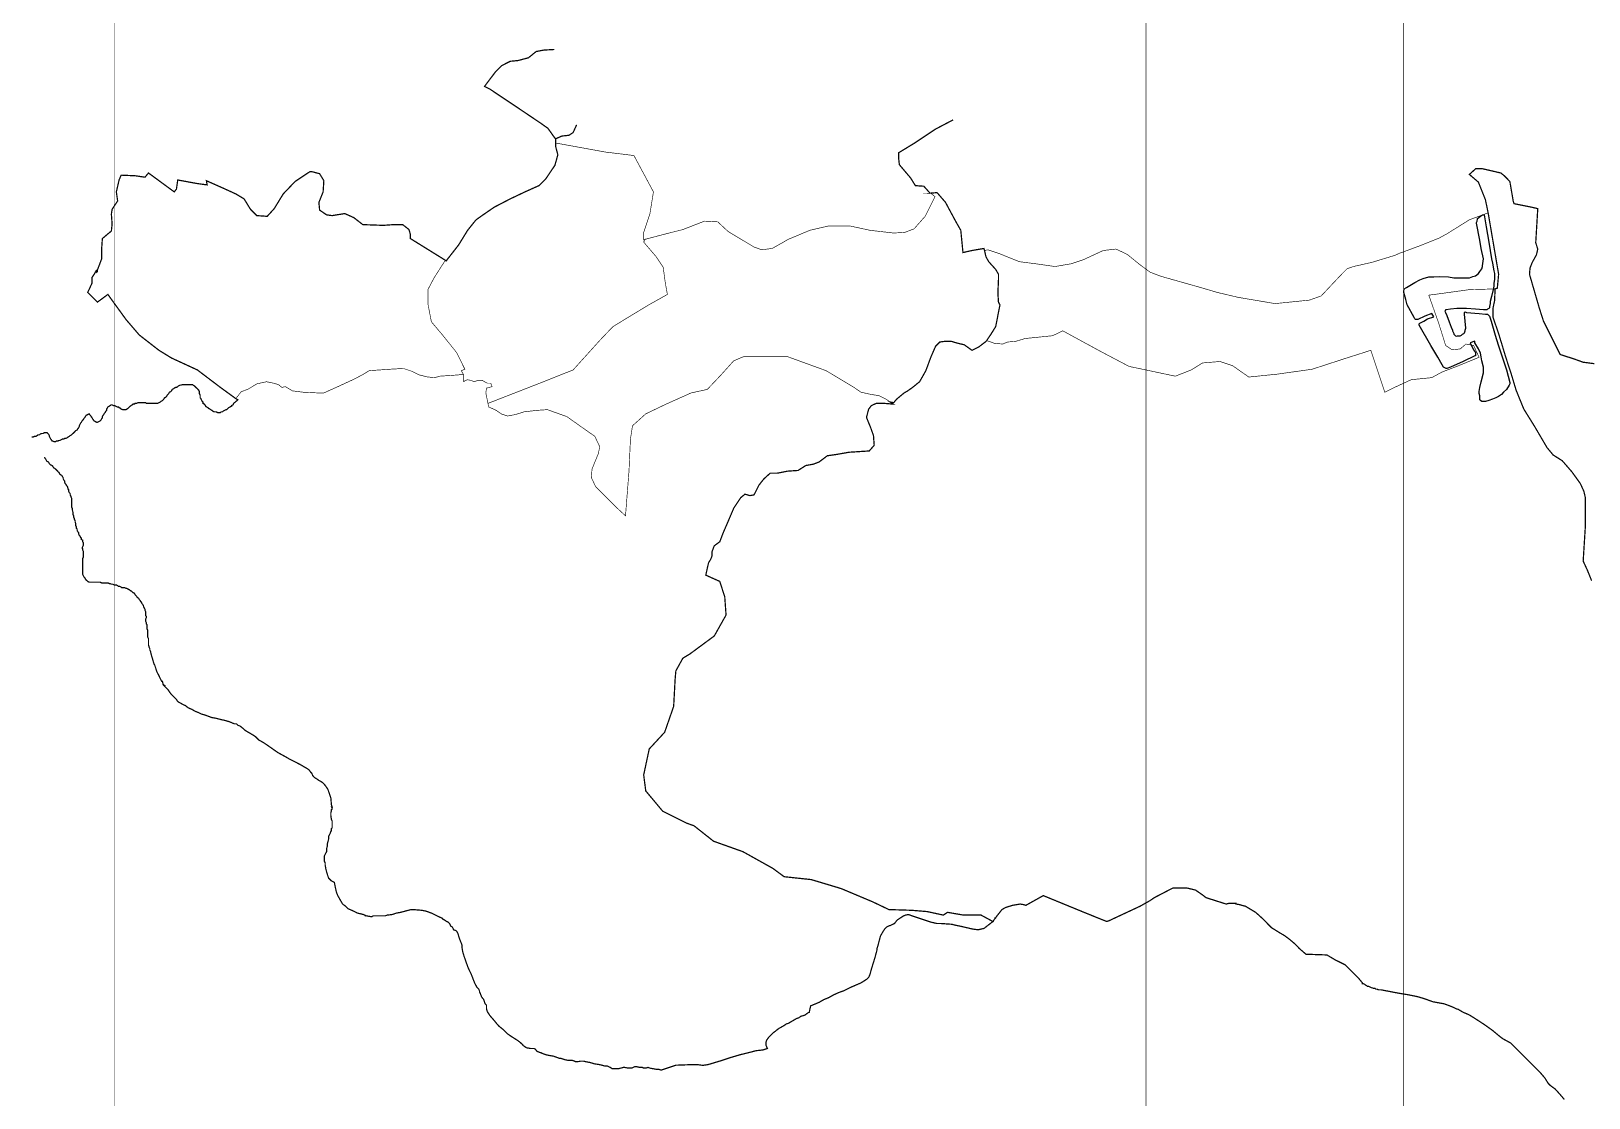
# Model space of a CAD drawing. Header units: millimetres. Extents: x -3588 to 75209, y -3737 to 38254.
# Drawn here: x 25605 to 28627, y 13828 to 15898 of the extents above; entities that cross this region are included whole.
import ezdxf

# ---------------------------------------------------------------- set-up
doc = ezdxf.new("R2010")
doc.units = ezdxf.units.MM
doc.layers.add('P', color=253, linetype='Continuous')

msp = doc.modelspace()

# ---------------------------------------------------------------- linework, layer by layer
at = {"layer": 'P'}
for points, const_width in [([(25766.183, 12020.295), (25766.183, 21346.523)], 1.2), ([(27767.607, 12020.295), (27767.607, 21346.523)], 1.2), ([(26663.287, 15716.577), (26656.517, 15701.613), (26648.323, 15696.252), (26634.784, 15694.844), (26622.637, 15689.466), (26621.229, 15690.891), (26617.276, 15696.252), (26607.674, 15709.791), (26594.135, 15719.393), (26548.124, 15750.44), (26495.328, 15785.729), (26484.605, 15791.09), (26506.05, 15819.609), (26518.485, 15831.739), (26534.569, 15839.933), (26549.532, 15841.342), (26569.857, 15846.703), (26584.82, 15858.85), (26599.784, 15861.666), (26620.109, 15862.803)], 2.417), ([(26663.287, 15716.577), (26656.517, 15701.613), (26648.323, 15696.252), (26634.784, 15694.844), (26622.637, 15689.466), (26621.229, 15690.891), (26617.276, 15696.252), (26607.674, 15709.791), (26594.135, 15719.393), (26548.124, 15750.44), (26495.328, 15785.729), (26484.605, 15791.09), (26506.05, 15819.609), (26518.485, 15831.739), (26534.569, 15839.933), (26549.532, 15841.342), (26569.857, 15846.703), (26584.82, 15858.85), (26599.784, 15861.666), (26620.109, 15862.803)], 1.2), ([(25606.401, 15110.788), (25607.826, 15110.788), (25609.234, 15110.788), (25611.763, 15112.196), (25614.595, 15112.196), (25617.14, 15113.605), (25618.548, 15115.013), (25621.365, 15115.013), (25622.773, 15116.421), (25625.318, 15117.558), (25628.15, 15117.558), (25630.679, 15118.966), (25634.92, 15118.966), (25636.328, 15118.966), (25637.465, 15117.558), (25638.873, 15116.421), (25640.281, 15113.605), (25640.281, 15112.196), (25641.69, 15109.652), (25643.098, 15106.835), (25644.234, 15105.427), (25645.643, 15102.882), (25647.051, 15102.882), (25649.884, 15101.474), (25652.412, 15101.474), (25653.836, 15102.882), (25656.653, 15102.882), (25659.198, 15104.002), (25660.606, 15104.002), (25663.423, 15105.427), (25665.967, 15106.835), (25668.8, 15106.835), (25670.208, 15108.243), (25672.737, 15108.243), (25675.569, 15109.652), (25676.978, 15110.788), (25679.522, 15112.196), (25680.931, 15113.605), (25683.747, 15115.013), (25684.884, 15116.421), (25686.292, 15117.558), (25689.125, 15120.374), (25690.533, 15121.799), (25691.653, 15123.207), (25694.486, 15124.327), (25695.894, 15127.16), (25697.303, 15128.568), (25698.439, 15131.113), (25698.439, 15132.521), (25699.847, 15135.338), (25701.255, 15137.882), (25702.664, 15139.291), (25704.072, 15142.123), (25705.208, 15143.532), (25706.617, 15144.652), (25708.025, 15147.485), (25709.449, 15148.893), (25710.858, 15151.437), (25711.978, 15152.846), (25714.811, 15154.254), (25717.627, 15155.662), (25718.764, 15154.254), (25720.172, 15152.846), (25721.58, 15150.301), (25722.988, 15148.893), (25724.397, 15146.076), (25725.533, 15144.652), (25726.941, 15142.123), (25729.774, 15140.699), (25732.303, 15139.291), (25733.711, 15139.291), (25736.544, 15140.699), (25739.088, 15142.123), (25740.497, 15143.532), (25741.905, 15146.076), (25743.313, 15147.485), (25743.313, 15150.301), (25744.722, 15152.846), (25745.858, 15154.254), (25747.266, 15157.071), (25748.674, 15158.207), (25750.099, 15161.024), (25751.507, 15162.448), (25751.507, 15164.977), (25752.627, 15166.401), (25754.036, 15169.218), (25756.868, 15170.626), (25758.277, 15171.762), (25760.821, 15173.171), (25762.23, 15173.171), (25765.046, 15171.762), (25767.591, 15171.762), (25768.999, 15170.626), (25771.832, 15169.218), (25774.36, 15169.218), (25775.785, 15167.809), (25778.601, 15166.401), (25779.738, 15164.977), (25782.554, 15163.856), (25783.963, 15163.856), (25786.507, 15163.856), (25789.324, 15163.856), (25790.748, 15164.977), (25793.277, 15166.401), (25794.685, 15167.809), (25797.518, 15170.626), (25798.926, 15171.762), (25801.471, 15173.171), (25802.879, 15174.579), (25805.696, 15174.579), (25806.832, 15175.987), (25809.649, 15175.987), (25812.481, 15177.396), (25815.01, 15177.396), (25816.434, 15177.396), (25819.251, 15177.396), (25821.795, 15177.396), (25824.612, 15177.396), (25827.157, 15177.396), (25828.565, 15175.987), (25831.398, 15175.987), (25833.926, 15175.987), (25836.759, 15175.987), (25838.167, 15175.987), (25840.712, 15175.987), (25843.528, 15175.987), (25846.345, 15175.987), (25848.89, 15175.987), (25850.298, 15175.987), (25853.131, 15177.396), (25855.659, 15178.532), (25857.084, 15179.94), (25859.9, 15181.348), (25861.037, 15182.773), (25862.445, 15184.181), (25863.853, 15186.726), (25866.67, 15188.134), (25867.806, 15189.542), (25869.214, 15192.087), (25870.623, 15193.495), (25872.047, 15194.904), (25873.455, 15197.72), (25875.984, 15198.856), (25877.408, 15200.265), (25878.817, 15203.097), (25881.361, 15204.506), (25882.77, 15205.626), (25885.586, 15207.05), (25886.995, 15207.05), (25889.539, 15208.459), (25890.947, 15209.867), (25893.78, 15211.275), (25894.9, 15211.275), (25899.141, 15212.412), (25900.55, 15212.412), (25903.094, 15212.412), (25905.911, 15212.412), (25908.456, 15212.412), (25909.864, 15212.412), (25912.697, 15212.412), (25915.225, 15212.412), (25918.058, 15212.412), (25919.466, 15211.275), (25922.011, 15209.867), (25923.419, 15208.459), (25926.236, 15205.626), (25927.644, 15204.506), (25928.78, 15203.097), (25930.189, 15201.673), (25931.597, 15198.856), (25931.597, 15196.312), (25931.597, 15194.904), (25933.021, 15192.087), (25933.021, 15189.542), (25933.021, 15186.726), (25934.43, 15185.301), (25935.55, 15182.773), (25936.958, 15179.94), (25938.382, 15178.532), (25938.382, 15175.987), (25941.199, 15174.579), (25942.335, 15173.171), (25943.744, 15170.626), (25945.152, 15169.218), (25947.969, 15167.809), (25949.105, 15166.401), (25951.922, 15164.977), (25953.346, 15163.856), (25955.875, 15162.448), (25957.283, 15161.024), (25960.116, 15159.615), (25961.524, 15159.615), (25964.068, 15159.615), (25966.885, 15158.207), (25969.718, 15158.207), (25972.246, 15158.207), (25973.671, 15159.615), (25976.487, 15159.615), (25977.608, 15161.024), (25980.44, 15162.448), (25983.257, 15163.856), (25984.393, 15163.856), (25987.21, 15166.401), (25988.618, 15167.809), (25991.163, 15169.218), (25993.995, 15170.626), (25993.995, 15171.762), (25996.812, 15173.171), (25997.932, 15175.987), (26006.126, 15182.773), (26002.173, 15185.301), (25972.246, 15207.05), (25927.644, 15240.914), (25877.408, 15264.072), (25853.131, 15279.019), (25815.01, 15308.674), (25789.324, 15338.585), (25754.036, 15387.428), (25733.711, 15372.465), (25716.219, 15389.973), (25714.811, 15391.381), (25718.764, 15399.559), (25722.988, 15408.873), (25722.988, 15419.884), (25728.35, 15428.078), (25731.182, 15433.439), (25732.303, 15430.622), (25733.711, 15432.031), (25733.711, 15434.847), (25741.905, 15456.308), (25741.905, 15475.497), (25743.313, 15495.821), (25752.627, 15503.727), (25760.821, 15510.497), (25762.23, 15524.052), (25760.821, 15543.24), (25762.23, 15552.571), (25772.952, 15568.942), (25770.423, 15586.434), (25775.785, 15609.592), (25779.738, 15618.906), (25806.832, 15617.77), (25826.02, 15614.953), (25832.806, 15623.131), (25882.77, 15586.434), (25886.995, 15591.796), (25889.539, 15609.592), (25926.236, 15602.806), (25946.56, 15599.99), (25945.152, 15608.167), (25981.849, 15591.796), (26002.173, 15582.481), (26018.257, 15572.895), (26030.692, 15552.571), (26042.823, 15540.424), (26063.147, 15539.015), (26076.703, 15553.979), (26094.195, 15582.481), (26117.352, 15606.759), (26145.855, 15625.676), (26149.808, 15625.676), (26164.771, 15621.723), (26172.965, 15608.167), (26171.541, 15586.434), (26163.363, 15566.11), (26164.771, 15551.146), (26178.326, 15541.832), (26189.049, 15540.424), (26213.614, 15544.377), (26231.106, 15536.471), (26248.614, 15522.916), (26288.128, 15521.507), (26308.452, 15522.916), (26325.96, 15522.916), (26338.091, 15513.329), (26340.924, 15503.727), (26340.924, 15495.821), (26408.668, 15453.764), (26410.076, 15452.355), (26434.354, 15483.403), (26451.862, 15511.921), (26468.233, 15532.246), (26481.789, 15541.832), (26503.522, 15556.796), (26534.569, 15572.895), (26563.087, 15586.434), (26590.182, 15598.581), (26603.737, 15612.12), (26621.229, 15638.094), (26626.878, 15658.419), (26622.637, 15674.519), (26622.637, 15681.288), (26622.637, 15689.466), (26634.784, 15694.844), (26648.323, 15696.252), (26656.517, 15701.613), (26663.287, 15716.577)], 2.417), ([(27393.568, 15726.163), (27359.688, 15708.383), (27319.039, 15681.288), (27287.992, 15662.372), (27287.992, 15651.65), (27289.4, 15639.231), (27311.149, 15613.545), (27320.463, 15598.581), (27336.835, 15597.445), (27348.966, 15583.89), (27362.521, 15585.026), (27378.893, 15566.11), (27397.809, 15530.822), (27408.532, 15511.921), (27412.773, 15468.727), (27430.265, 15472.68), (27453.422, 15476.633), (27454.542, 15472.68), (27457.375, 15460.533), (27462.736, 15450.947), (27476.275, 15435.984), (27481.636, 15426.669), (27481.636, 15415.659), (27480.516, 15389.973), (27481.636, 15372.465), (27484.469, 15367.104), (27476.275, 15325.046), (27466.961, 15310.082), (27458.783, 15297.935), (27455.951, 15295.119), (27443.82, 15285.805), (27430.265, 15279.019), (27415.301, 15289.758), (27403.17, 15292.574), (27389.615, 15296.527), (27378.893, 15296.527), (27367.882, 15295.119), (27359.688, 15286.925), (27350.374, 15265.48), (27340.788, 15239.506), (27328.641, 15218.045), (27315.102, 15207.05), (27305.5, 15200.265), (27298.714, 15196.312), (27284.039, 15184.181), (27278.389, 15177.396), (27271.62, 15178.532), (27277.269, 15174.579), (27260.897, 15175.987), (27244.525, 15175.987), (27235.211, 15171.762), (27229.85, 15164.977), (27225.609, 15148.893), (27233.803, 15128.568), (27239.164, 15113.605), (27240.573, 15094.688), (27230.97, 15083.678), (27191.729, 15081.149), (27167.452, 15076.908), (27149.671, 15074.364), (27133.588, 15062.233), (27122.577, 15057.992), (27107.902, 15055.447), (27092.938, 15045.861), (27072.614, 15044.453), (27052.289, 15040.5), (27038.734, 15040.5), (27026.603, 15029.489), (27017.001, 15017.342), (27007.398, 14998.426), (26999.493, 14997.018), (26989.906, 14999.85), (26981.713, 14993.065), (26968.157, 14972.74), (26956.027, 14944.237), (26947.833, 14925.321), (26941.063, 14907.541), (26930.341, 14899.635), (26926.1, 14888.625), (26926.1, 14880.431), (26923.555, 14873.661), (26919.33, 14866.891), (26916.785, 14856.153), (26913.969, 14842.614), (26941.063, 14830.467), (26950.665, 14800.556), (26953.194, 14765.268), (26930.341, 14724.618), (26882.906, 14689.602), (26869.366, 14681.424), (26855.811, 14656.859), (26854.403, 14640.775), (26851.57, 14587.979), (26834.078, 14537.743), (26804.151, 14505.272), (26793.429, 14455.036), (26797.382, 14423.973), (26830.125, 14384.732), (26876.136, 14361.59), (26891.099, 14356.229), (26928.932, 14326.302), (26985.953, 14305.977), (27044.095, 14273.522), (27065.828, 14257.422), (27118.624, 14251.789), (27176.766, 14234.281), (27237.74, 14208.595), (27269.075, 14193.631), (27313.678, 14192.223), (27343.604, 14189.678), (27374.652, 14182.909), (27382.846, 14188.27), (27413.893, 14182.909), (27447.773, 14182.909), (27470.914, 14170.49), (27453.422, 14156.935), (27447.773, 14155.799), (27442.411, 14154.39), (27431.673, 14155.799), (27408.532, 14161.16), (27396.401, 14163.704), (27391.023, 14165.113), (27370.699, 14166.537), (27362.521, 14166.537), (27350.374, 14169.354), (27317.919, 14180.076), (27306.908, 14184.029), (27301.547, 14182.909), (27297.594, 14181.484), (27285.175, 14173.307), (27279.814, 14166.537), (27271.62, 14162.584), (27270.5, 14162.584), (27264.85, 14159.751), (27260.897, 14155.799), (27258.065, 14151.574), (27252.703, 14142.259), (27247.342, 14121.935), (27245.934, 14117.694), (27245.934, 14115.149), (27241.981, 14100.186), (27235.211, 14078.453), (27232.379, 14067.73), (27229.85, 14062.081), (27225.609, 14058.128), (27214.887, 14051.358), (27195.97, 14043.164), (27182.415, 14036.395), (27171.405, 14032.442), (27162.09, 14028.217), (27152.504, 14022.84), (27142.902, 14018.887), (27133.588, 14013.525), (27120.033, 14007.892), (27117.216, 14006.756), (27114.671, 13994.337), (27111.855, 13993.201), (27106.477, 13988.976), (27098.3, 13986.431), (27094.347, 13983.615), (27090.106, 13982.19), (27087.577, 13980.782), (27080.792, 13976.829), (27074.022, 13972.876), (27069.781, 13971.468), (27065.828, 13968.651), (27059.058, 13964.698), (27056.242, 13963.29), (27052.289, 13960.457), (27049.456, 13957.913), (27045.503, 13955.096), (27042.687, 13952.551), (27038.734, 13948.326), (27035.917, 13945.782), (27031.964, 13940.132), (27030.556, 13936.18), (27030.556, 13933.363), (27030.556, 13932.227), (27030.556, 13930.818), (27033.373, 13924.049), (27025.179, 13921.216), (27011.639, 13919.808), (26996.676, 13915.855), (26980.304, 13911.902), (26961.388, 13906.269), (26945.304, 13900.891), (26918.194, 13892.713), (26910.016, 13891.577), (26905.775, 13891.577), (26897.869, 13892.713), (26892.22, 13892.713), (26886.859, 13892.713), (26855.811, 13891.577), (26827.309, 13881.991), (26823.356, 13883.399), (26819.115, 13883.399), (26805.56, 13885.944), (26801.607, 13887.352), (26797.382, 13885.944), (26793.429, 13885.944), (26790.596, 13887.352), (26785.235, 13887.352), (26779.874, 13888.761), (26775.921, 13888.761), (26770.271, 13885.944), (26766.335, 13885.944), (26763.502, 13885.944), (26756.732, 13887.352), (26754.188, 13887.352), (26744.586, 13884.808), (26736.408, 13884.808), (26732.455, 13884.808), (26728.502, 13887.352), (26722.852, 13890.169), (26717.491, 13890.169), (26708.177, 13892.713), (26698.575, 13894.122), (26688.973, 13896.938), (26681.083, 13898.363), (26676.842, 13899.483), (26671.481, 13899.483), (26664.711, 13898.363), (26660.758, 13898.363), (26659.334, 13899.483), (26655.109, 13900.891), (26652.564, 13900.891), (26647.203, 13900.891), (26640.433, 13902.316), (26636.192, 13903.724), (26632.239, 13905.132), (26629.423, 13905.132), (26618.684, 13909.085), (26610.506, 13910.494), (26603.737, 13911.902), (26596.951, 13914.447), (26594.135, 13915.855), (26592.998, 13915.855), (26586.229, 13918.687), (26583.412, 13922.64), (26580.579, 13924.049), (26578.035, 13924.049), (26573.81, 13924.049), (26565.904, 13925.457), (26560.255, 13929.41), (26557.71, 13932.227), (26553.485, 13936.18), (26548.124, 13940.132), (26537.385, 13946.918), (26529.208, 13952.551), (26525.255, 13956.504), (26519.605, 13961.866), (26512.836, 13967.243), (26508.883, 13971.468), (26503.522, 13978.237), (26495.328, 13987.567), (26489.966, 13995.745), (26488.558, 14001.107), (26488.558, 14005.348), (26488.558, 14006.756), (26488.558, 14007.892), (26485.725, 14010.709), (26483.197, 14018.887), (26478.956, 14024.264), (26477.836, 14027.081), (26476.411, 14031.034), (26475.003, 14033.85), (26475.003, 14034.986), (26473.595, 14039.211), (26469.642, 14043.164), (26468.233, 14045.997), (26465.401, 14051.358), (26458.631, 14068.866), (26453.27, 14079.861), (26450.725, 14086.646), (26445.076, 14102.73), (26442.547, 14110.924), (26441.139, 14119.102), (26441.139, 14124.463), (26435.762, 14138.018), (26432.945, 14147.621), (26431.537, 14150.165), (26428.992, 14152.982), (26424.751, 14154.39), (26423.631, 14156.935), (26422.223, 14159.751), (26419.39, 14161.16), (26416.861, 14166.537), (26415.437, 14167.945), (26414.029, 14169.354), (26411.212, 14170.49), (26407.259, 14173.307), (26404.427, 14174.715), (26401.898, 14177.259), (26395.112, 14180.076), (26381.573, 14186.862), (26370.563, 14190.815), (26362.657, 14192.223), (26346.285, 14193.631), (26342.332, 14193.631), (26336.683, 14192.223), (26322.007, 14188.27), (26313.814, 14186.862), (26305.636, 14184.029), (26296.033, 14182.909), (26292.081, 14181.484), (26288.128, 14181.484), (26282.478, 14181.484), (26279.95, 14181.484), (26277.117, 14181.484), (26273.164, 14181.484), (26268.939, 14181.484), (26266.395, 14180.076), (26264.986, 14180.076), (26263.578, 14180.076), (26255.384, 14181.484), (26254.264, 14181.484), (26255.384, 14182.909), (26254.264, 14181.484), (26250.023, 14184.029), (26237.892, 14186.862), (26232.515, 14189.678), (26227.153, 14192.223), (26220.384, 14195.04), (26214.735, 14200.401), (26209.373, 14204.354), (26205.42, 14211.139), (26200.059, 14220.726), (26197.243, 14227.511), (26195.818, 14234.281), (26194.41, 14241.05), (26193.29, 14246.412), (26190.457, 14247.836), (26187.64, 14249.244), (26185.096, 14251.789), (26182.279, 14254.605), (26180.855, 14258.558), (26178.326, 14266.736), (26176.918, 14272.113), (26175.493, 14280.291), (26175.493, 14284.532), (26174.085, 14287.061), (26174.085, 14289.894), (26174.085, 14295.255), (26174.085, 14298.072), (26175.493, 14300.616), (26176.918, 14303.433), (26178.326, 14305.977), (26178.326, 14310.218), (26178.326, 14311.627), (26179.734, 14316.988), (26179.734, 14320.941), (26180.855, 14325.182), (26182.279, 14330.543), (26182.279, 14335.904), (26185.096, 14341.266), (26186.504, 14345.507), (26187.64, 14346.627), (26187.64, 14349.459), (26187.64, 14350.868), (26189.049, 14352.276), (26189.049, 14354.821), (26189.049, 14360.182), (26189.049, 14365.831), (26187.64, 14368.36), (26186.504, 14376.554), (26186.504, 14381.915), (26187.64, 14384.732), (26187.64, 14387.276), (26189.049, 14388.685), (26189.049, 14390.109), (26187.64, 14392.926), (26189.049, 14392.926), (26187.64, 14396.878), (26186.504, 14410.434), (26185.096, 14414.386), (26183.687, 14418.611), (26182.279, 14422.564), (26180.855, 14426.805), (26178.326, 14430.758), (26175.493, 14434.711), (26172.965, 14437.528), (26170.132, 14440.345), (26166.179, 14442.889), (26163.363, 14444.297), (26159.41, 14447.13), (26155.169, 14449.659), (26153.76, 14451.083), (26151.216, 14453.9), (26149.808, 14457.853), (26146.991, 14460.669), (26144.446, 14464.622), (26140.205, 14467.455), (26126.666, 14475.361), (26105.205, 14486.355), (26098.436, 14490.308), (26083.472, 14498.502), (26069.917, 14508.104), (26056.378, 14517.418), (26046.776, 14522.78), (26040.006, 14529.549), (26033.22, 14533.79), (26023.906, 14539.151), (26019.681, 14541.968), (26017.137, 14544.513), (26010.367, 14549.874), (26006.126, 14551.282), (26003.582, 14554.115), (25999.357, 14554.115), (25990.042, 14558.068), (25980.44, 14560.884), (25973.671, 14562.293), (25964.068, 14564.837), (25955.875, 14566.246), (25941.199, 14571.607), (25935.55, 14573.031), (25930.189, 14575.848), (25923.419, 14578.393), (25916.633, 14582.345), (25909.864, 14585.162), (25904.503, 14589.403), (25899.141, 14591.932), (25889.539, 14597.309), (25886.995, 14601.534), (25877.408, 14610.848), (25873.455, 14616.209), (25870.623, 14620.45), (25865.261, 14625.812), (25862.445, 14628.628), (25863.853, 14628.628), (25861.037, 14631.173), (25859.9, 14636.534), (25858.492, 14636.534), (25851.722, 14650.089), (25848.89, 14655.738), (25846.345, 14663.644), (25844.937, 14667.869), (25843.528, 14670.414), (25842.12, 14674.655), (25840.712, 14680.016), (25838.167, 14688.194), (25836.759, 14694.98), (25835.335, 14697.508), (25835.335, 14700.341), (25833.926, 14703.157), (25833.926, 14704.294), (25832.806, 14707.11), (25832.806, 14709.927), (25832.806, 14712.472), (25832.806, 14713.88), (25832.806, 14719.257), (25831.398, 14722.074), (25831.398, 14724.618), (25831.398, 14726.027), (25831.398, 14728.843), (25831.398, 14731.388), (25831.398, 14734.205), (25831.398, 14735.629), (25829.973, 14738.158), (25829.973, 14740.99), (25829.973, 14743.807), (25829.973, 14746.352), (25828.565, 14747.76), (25828.565, 14750.576), (25827.157, 14753.121), (25827.157, 14754.529), (25827.157, 14757.362), (25828.565, 14759.907), (25828.565, 14762.723), (25827.157, 14764.132), (25827.157, 14765.268), (25827.157, 14766.676), (25827.157, 14769.493), (25827.157, 14772.037), (25826.02, 14774.854), (25826.02, 14776.278), (25824.612, 14778.807), (25823.204, 14781.64), (25823.204, 14783.048), (25821.795, 14785.593), (25820.387, 14787.001), (25819.251, 14789.818), (25817.842, 14791.226), (25816.434, 14793.771), (25815.01, 14795.179), (25813.602, 14798.011), (25811.073, 14799.132), (25809.649, 14801.964), (25808.24, 14803.373), (25806.832, 14804.781), (25805.696, 14807.326), (25802.879, 14808.734), (25801.471, 14810.142), (25800.062, 14811.551), (25797.518, 14812.687), (25796.109, 14814.095), (25793.277, 14815.504), (25790.748, 14816.928), (25789.324, 14816.928), (25786.507, 14818.336), (25783.963, 14818.336), (25781.146, 14818.336), (25779.738, 14819.456), (25777.193, 14820.881), (25774.36, 14820.881), (25772.952, 14822.289), (25770.423, 14823.697), (25767.591, 14823.697), (25766.183, 14823.697), (25763.638, 14825.106), (25760.821, 14825.106), (25758.277, 14826.242), (25756.868, 14826.242), (25754.036, 14827.65), (25751.507, 14827.65), (25748.674, 14827.65), (25745.858, 14827.65), (25744.722, 14827.65), (25741.905, 14827.65), (25739.088, 14829.059), (25736.544, 14829.059), (25735.135, 14829.059), (25726.941, 14829.059), (25724.397, 14829.059), (25722.988, 14829.059), (25720.172, 14829.059), (25717.627, 14829.059), (25714.811, 14830.467), (25713.386, 14831.875), (25711.978, 14833.012), (25710.858, 14834.42), (25709.449, 14837.253), (25708.025, 14838.661), (25706.617, 14841.206), (25705.208, 14844.022), (25705.208, 14845.43), (25705.208, 14847.975), (25705.208, 14850.792), (25705.208, 14853.336), (25705.208, 14854.745), (25705.208, 14857.577), (25705.208, 14860.106), (25705.208, 14862.939), (25705.208, 14865.755), (25705.208, 14866.891), (25705.208, 14869.708), (25705.208, 14872.525), (25705.208, 14875.069), (25706.617, 14877.902), (25706.617, 14879.31), (25706.617, 14881.855), (25706.617, 14884.672), (25706.617, 14887.216), (25706.617, 14888.625), (25705.208, 14891.441), (25705.208, 14893.986), (25704.072, 14895.394), (25705.208, 14898.227), (25706.617, 14900.755), (25706.617, 14903.588), (25706.617, 14904.996), (25705.208, 14907.541), (25705.208, 14910.358), (25702.664, 14911.766), (25702.664, 14914.31), (25701.255, 14915.719), (25699.847, 14918.551), (25698.439, 14919.96), (25697.303, 14922.504), (25697.303, 14925.321), (25695.894, 14926.729), (25694.486, 14929.274), (25694.486, 14932.091), (25693.062, 14933.499), (25693.062, 14936.044), (25691.653, 14938.876), (25691.653, 14941.405), (25691.653, 14942.829), (25690.533, 14945.646), (25690.533, 14948.19), (25689.125, 14951.007), (25689.125, 14952.415), (25687.7, 14954.96), (25687.7, 14957.777), (25686.292, 14960.609), (25686.292, 14961.729), (25686.292, 14964.562), (25684.884, 14969.923), (25684.884, 14972.74), (25683.747, 14974.148), (25683.747, 14976.693), (25683.747, 14979.526), (25683.747, 14982.054), (25683.747, 14983.479), (25683.747, 14986.295), (25683.747, 14988.84), (25683.747, 14991.656), (25682.339, 14994.473), (25682.339, 14995.609), (25680.931, 14998.426), (25680.931, 15001.259), (25679.522, 15002.379), (25678.114, 15005.212), (25678.114, 15008.028), (25676.978, 15009.164), (25675.569, 15014.798), (25674.161, 15015.934), (25672.737, 15018.751), (25671.329, 15020.175), (25670.208, 15022.704), (25670.208, 15025.536), (25668.8, 15026.945), (25667.376, 15029.489), (25667.376, 15032.306), (25665.967, 15033.714), (25664.559, 15036.259), (25662.014, 15037.667), (25660.606, 15039.075), (25659.198, 15041.908), (25657.789, 15043.028), (25656.653, 15044.453), (25653.836, 15047.269), (25652.412, 15048.678), (25651.004, 15049.814), (25648.475, 15051.222), (25647.051, 15054.039), (25645.643, 15055.447), (25643.098, 15056.583), (25641.69, 15057.992), (25640.281, 15059.4), (25638.873, 15062.233), (25636.328, 15063.353), (25634.92, 15064.777), (25633.512, 15067.594), (25630.679, 15071.547)], 2.417), ([(28579.459, 13824.97), (28571.281, 13834.556), (28561.679, 13845.294), (28552.365, 13852.064), (28548.124, 13856.289), (28541.354, 13867.028), (28533.16, 13876.614), (28527.799, 13881.991), (28526.391, 13883.399), (28523.846, 13885.944), (28519.621, 13890.169), (28507.474, 13902.316), (28498.16, 13911.902), (28489.982, 13919.808), (28475.019, 13934.771), (28460.055, 13942.965), (28456.103, 13945.782), (28439.731, 13959.337), (28424.767, 13970.059), (28410.092, 13979.662), (28397.673, 13987.567), (28395.128, 13988.976), (28392.312, 13990.384), (28382.982, 13994.337), (28373.395, 13999.986), (28369.442, 14001.107), (28363.793, 14003.939), (28357.024, 14006.756), (28346.285, 14010.709), (28324.552, 14014.662), (28305.636, 14021.431), (28300.274, 14022.84), (28296.049, 14024.264), (28277.133, 14028.217), (28259.625, 14031.034), (28244.662, 14033.85), (28224.337, 14037.803), (28222.928, 14037.803), (28221.52, 14037.803), (28218.976, 14037.803), (28216.159, 14039.211), (28213.614, 14039.211), (28212.206, 14040.636), (28209.389, 14040.636), (28206.845, 14041.756), (28205.436, 14041.756), (28202.604, 14043.164), (28200.059, 14044.589), (28197.243, 14044.589), (28195.834, 14045.997), (28193.29, 14047.405), (28191.881, 14048.542), (28189.065, 14049.95), (28187.64, 14049.95), (28187.64, 14051.358), (28180.871, 14059.536), (28170.148, 14070.275), (28153.776, 14086.646), (28134.86, 14095.961), (28118.76, 14105.563), (28078.111, 14106.971), (28065.692, 14117.694), (28056.378, 14127.296), (28045.367, 14136.61), (28036.053, 14143.38), (28026.467, 14149.029), (28011.503, 14158.343), (28004.718, 14165.113), (27996.812, 14173.307), (27991.179, 14178.668), (27980.44, 14188.27), (27966.901, 14196.448), (27960.116, 14200.401), (27958.707, 14200.401), (27949.393, 14203.234), (27942.623, 14204.354), (27942.623, 14205.762), (27935.838, 14205.762), (27928.78, 14205.762), (27923.419, 14204.354), (27884.194, 14216.773), (27877.408, 14222.134), (27863.869, 14231.464), (27846.361, 14235.689), (27829.989, 14235.689), (27820.387, 14235.689), (27783.979, 14216.773), (27775.785, 14211.139), (27756.868, 14200.401), (27695.894, 14171.898), (27691.669, 14170.49), (27651.02, 14186.862), (27568.585, 14220.726), (27534.721, 14201.809), (27530.48, 14203.234), (27523.71, 14204.354), (27508.747, 14201.809), (27495.192, 14197.584), (27488.422, 14193.631), (27477.7, 14180.076), (27476.275, 14177.259), (27474.867, 14177.259), (27474.867, 14176.123), (27473.747, 14174.715), (27470.914, 14170.49), (27447.773, 14182.909), (27413.893, 14182.909), (27382.846, 14188.27), (27374.652, 14182.909), (27343.604, 14189.678), (27313.678, 14192.223), (27269.075, 14193.631), (27237.74, 14208.595), (27176.766, 14234.281), (27118.624, 14251.789), (27065.828, 14257.422), (27044.095, 14273.522), (26985.953, 14305.977), (26928.932, 14326.302), (26891.099, 14356.229), (26876.136, 14361.59), (26830.125, 14384.732), (26797.382, 14423.973), (26793.429, 14455.036), (26804.151, 14505.272), (26834.078, 14537.743), (26851.57, 14587.979), (26854.403, 14640.775), (26855.811, 14656.859), (26869.366, 14681.424), (26882.906, 14689.602), (26930.341, 14724.618), (26953.194, 14765.268), (26950.665, 14800.556), (26941.063, 14830.467), (26913.969, 14842.614), (26916.785, 14856.153), (26919.33, 14866.891), (26923.555, 14873.661), (26926.1, 14880.431), (26926.1, 14888.625), (26930.341, 14899.635), (26941.063, 14907.541), (26947.833, 14925.321), (26956.027, 14944.237), (26968.157, 14972.74), (26981.713, 14993.065), (26989.906, 14999.85), (26999.493, 14997.018), (27007.398, 14998.426), (27017.001, 15017.342), (27026.603, 15029.489), (27038.734, 15040.5), (27052.289, 15040.5), (27072.614, 15044.453), (27092.938, 15045.861), (27107.902, 15055.447), (27122.577, 15057.992), (27133.588, 15062.233), (27149.671, 15074.364), (27167.452, 15076.908), (27191.729, 15081.149), (27230.97, 15083.678), (27240.573, 15094.688), (27239.164, 15113.605), (27233.803, 15128.568), (27225.609, 15148.893), (27229.85, 15164.977), (27235.211, 15171.762), (27244.525, 15175.987), (27260.897, 15175.987), (27277.269, 15174.579), (27271.62, 15178.532), (27278.389, 15177.396), (27284.039, 15184.181), (27298.714, 15196.312), (27305.5, 15200.265), (27315.102, 15207.05), (27328.641, 15218.045), (27340.788, 15239.506), (27350.374, 15265.48), (27359.688, 15286.925), (27367.882, 15295.119), (27378.893, 15296.527), (27389.615, 15296.527), (27403.17, 15292.574), (27415.301, 15289.758), (27430.265, 15279.019), (27443.82, 15285.805), (27455.951, 15295.119), (27458.783, 15297.935), (27466.961, 15310.082), (27476.275, 15325.046), (27484.469, 15367.104), (27481.636, 15372.465), (27480.516, 15389.973), (27481.636, 15415.659), (27481.636, 15426.669), (27476.275, 15435.984), (27462.736, 15450.947), (27457.375, 15460.533), (27454.542, 15472.68), (27453.422, 15476.633), (27430.265, 15472.68), (27412.773, 15468.727), (27408.532, 15511.921), (27397.809, 15530.822), (27378.893, 15566.11), (27362.521, 15585.026), (27348.966, 15583.89), (27336.835, 15597.445), (27320.463, 15598.581), (27311.149, 15613.545), (27289.4, 15639.231), (27287.992, 15651.65), (27287.992, 15662.372), (27319.039, 15681.288), (27359.688, 15708.383), (27393.568, 15726.163)], 2.417), ([(26439.715, 15239.506), (26446.5, 15242.323), (26430.401, 15274.794), (26404.427, 15307.25), (26381.573, 15334.36), (26374.788, 15369.648), (26374.788, 15396.742), (26386.935, 15419.884), (26408.668, 15453.764), (26410.076, 15452.355), (26434.354, 15483.403), (26451.862, 15511.921), (26468.233, 15532.246), (26481.789, 15541.832), (26503.522, 15556.796), (26534.569, 15572.895), (26563.087, 15586.434), (26590.182, 15598.581), (26603.737, 15612.12), (26621.229, 15638.094), (26626.878, 15658.419), (26622.637, 15674.519), (26622.637, 15681.288), (26718.9, 15663.78), (26774.512, 15657.011), (26812.345, 15586.434), (26805.56, 15544.377), (26793.429, 15507.968), (26793.429, 15493.005), (26796.245, 15494.413), (26793.429, 15489.052), (26817.706, 15460.533), (26831.246, 15440.208), (26835.487, 15408.873), (26839.44, 15387.428), (26803.031, 15367.104), (26733.863, 15325.046), (26709.297, 15299.344), (26656.517, 15240.914), (26595.543, 15216.637), (26491.375, 15175.987), (26487.15, 15196.312), (26488.558, 15205.626), (26499.281, 15208.459), (26496.736, 15215.228), (26489.966, 15215.228), (26480.364, 15220.59), (26471.05, 15220.59), (26465.401, 15218.045), (26457.511, 15220.59), (26451.862, 15221.998), (26445.076, 15219.181), (26445.076, 15218.045), (26443.956, 15218.045), (26443.956, 15231.6), (26439.715, 15239.506)], 1.2), ([(25731.182, 15433.439), (25732.303, 15430.622), (25733.711, 15432.031), (25733.711, 15434.847), (25741.905, 15456.308), (25741.905, 15475.497), (25743.313, 15495.821), (25752.627, 15503.727), (25760.821, 15510.497), (25762.23, 15524.052), (25760.821, 15543.24), (25762.23, 15552.571), (25772.952, 15568.942), (25770.423, 15586.434), (25775.785, 15609.592), (25779.738, 15618.906), (25806.832, 15617.77), (25826.02, 15614.953), (25832.806, 15623.131), (25882.77, 15586.434), (25886.995, 15591.796), (25889.539, 15609.592), (25926.236, 15602.806), (25946.56, 15599.99), (25945.152, 15608.167), (25981.849, 15591.796), (26002.173, 15582.481), (26018.257, 15572.895), (26030.692, 15552.571), (26042.823, 15540.424), (26063.147, 15539.015), (26076.703, 15553.979), (26094.195, 15582.481), (26117.352, 15606.759), (26145.855, 15625.676), (26149.808, 15625.676), (26164.771, 15621.723), (26172.965, 15608.167), (26171.541, 15586.434), (26163.363, 15566.11), (26164.771, 15551.146), (26178.326, 15541.832), (26189.049, 15540.424), (26213.614, 15544.377), (26231.106, 15536.471), (26248.614, 15522.916), (26288.128, 15521.507), (26308.452, 15522.916), (26325.96, 15522.916), (26338.091, 15513.329), (26340.924, 15503.727), (26340.924, 15495.821), (26408.668, 15453.764), (26386.935, 15419.884), (26374.788, 15396.742), (26374.788, 15369.648), (26381.573, 15334.36), (26404.427, 15307.25), (26430.401, 15274.794), (26446.5, 15242.323), (26439.715, 15239.506), (26443.956, 15231.6), (26437.186, 15231.6), (26419.39, 15230.192), (26397.657, 15228.783), (26388.343, 15225.951), (26373.379, 15227.375), (26357.008, 15231.6), (26343.452, 15238.37), (26327.369, 15243.747), (26301.683, 15242.323), (26261.033, 15239.506), (26250.023, 15232.736), (26232.515, 15223.422), (26200.059, 15208.459), (26172.965, 15196.312), (26160.53, 15196.312), (26132.315, 15197.72), (26111.991, 15200.265), (26098.436, 15208.459), (26091.666, 15207.05), (26084.88, 15212.412), (26075.294, 15215.228), (26061.739, 15218.045), (26042.823, 15213.82), (26025.043, 15203.097), (26012.896, 15198.856), (26002.173, 15185.301), (25972.246, 15207.05), (25927.644, 15240.914), (25877.408, 15264.072), (25853.131, 15279.019), (25815.01, 15308.674), (25789.324, 15338.585), (25754.036, 15387.428), (25733.711, 15372.465), (25716.219, 15389.973), (25714.811, 15391.381), (25718.764, 15399.559), (25722.988, 15408.873), (25722.988, 15419.884), (25728.35, 15428.078), (25731.182, 15433.439)], 1.2), ([(28632.255, 14831.875), (28624.062, 14852.2), (28617.292, 14866.891), (28615.884, 14869.708), (28620.109, 14937.452), (28620.109, 14993.065), (28617.292, 15005.212), (28610.506, 15020.175), (28594.135, 15043.028), (28575.234, 15064.777), (28557.726, 15075.772), (28545.579, 15090.463), (28522.438, 15129.977), (28500.705, 15164.977), (28485.741, 15201.673), (28476.427, 15232.736), (28465.417, 15266.6), (28451.862, 15311.491), (28441.139, 15342.538), (28441.139, 15361.454), (28443.956, 15375.009), (28445.092, 15398.151), (28449.333, 15399.559), (28451.862, 15426.669), (28431.537, 15545.785), (28426.176, 15571.471), (28412.636, 15605.351), (28395.128, 15620.314), (28407.259, 15631.325), (28420.814, 15631.325), (28456.103, 15623.131), (28462.872, 15617.77), (28473.611, 15606.759), (28480.38, 15567.518), (28481.789, 15563.565), (28515.668, 15556.796), (28527.799, 15553.979), (28523.846, 15487.643), (28527.799, 15475.497), (28525.255, 15464.486), (28517.077, 15449.523), (28512.836, 15438.8), (28511.715, 15426.669), (28530.632, 15361.454), (28538.81, 15335.768), (28571.281, 15270.841), (28596.967, 15262.647), (28615.884, 15255.878), (28637.617, 15253.061)], 2.417), ([(28637.617, 15253.061), (28615.884, 15255.878), (28596.967, 15262.647), (28571.281, 15270.841), (28538.81, 15335.768), (28530.632, 15361.454), (28511.715, 15426.669), (28512.836, 15438.8), (28517.077, 15449.523), (28525.255, 15464.486), (28527.799, 15475.497), (28523.846, 15487.643), (28527.799, 15553.979), (28515.668, 15556.796), (28481.789, 15563.565), (28480.38, 15567.518), (28473.611, 15606.759), (28462.872, 15617.77), (28456.103, 15623.131), (28420.814, 15631.325), (28407.259, 15631.325), (28395.128, 15620.314), (28412.636, 15605.351), (28426.176, 15571.471), (28431.537, 15545.785), (28451.862, 15426.669), (28449.333, 15399.559), (28445.092, 15398.151), (28443.956, 15375.009), (28441.139, 15361.454), (28441.139, 15342.538), (28451.862, 15311.491), (28465.417, 15266.6), (28476.427, 15232.736), (28485.741, 15201.673), (28500.705, 15164.977), (28522.438, 15129.977), (28545.579, 15090.463), (28557.726, 15075.772), (28575.234, 15064.777), (28594.135, 15043.028), (28610.506, 15020.175), (28617.292, 15005.212), (28620.109, 14993.065), (28620.109, 14937.452), (28615.884, 14869.708), (28617.292, 14866.891), (28624.062, 14852.2), (28632.255, 14831.875)], 2.417), ([(28557.726, 15075.772), (28545.579, 15090.463), (28522.438, 15129.977), (28500.705, 15164.977), (28485.741, 15201.673), (28476.427, 15232.736), (28465.417, 15266.6), (28451.862, 15311.491), (28441.139, 15342.538), (28441.139, 15361.454), (28443.956, 15375.009), (28445.092, 15398.151), (28449.333, 15399.559), (28451.862, 15426.669), (28431.537, 15545.785), (28426.176, 15571.471), (28412.636, 15605.351), (28395.128, 15620.314), (28407.259, 15631.325), (28420.814, 15631.325), (28456.103, 15623.131), (28462.872, 15617.77), (28473.611, 15606.759), (28480.38, 15567.518), (28481.789, 15563.565), (28515.668, 15556.796), (28527.799, 15553.979), (28523.846, 15487.643), (28527.799, 15475.497), (28525.255, 15464.486), (28517.077, 15449.523), (28512.836, 15438.8), (28511.715, 15426.669), (28530.632, 15361.454), (28538.81, 15335.768), (28571.281, 15270.841), (28596.967, 15262.647), (28615.884, 15255.878), (28637.617, 15253.061)], 1.2), ([(27271.62, 15178.532), (27263.714, 15184.181), (27250.175, 15190.951), (27233.803, 15193.495), (27214.887, 15197.72), (27201.331, 15207.05), (27187.776, 15215.228), (27147.127, 15239.506), (27102.252, 15255.878), (27072.614, 15266.6), (27033.373, 15266.6), (26987.074, 15266.6), (26968.157, 15258.694), (26942.471, 15230.192), (26916.785, 15203.097), (26885.45, 15196.312), (26836.895, 15174.579), (26797.382, 15155.662), (26771.696, 15132.521), (26767.743, 15106.835), (26764.91, 15044.453), (26758.141, 14957.777), (26739.224, 14975.285), (26699.983, 15014.798), (26691.805, 15032.306), (26693.214, 15048.678), (26705.36, 15078.317), (26708.177, 15091.872), (26698.575, 15112.196), (26681.083, 15124.327), (26644.386, 15150.301), (26606.553, 15163.856), (26586.229, 15162.448), (26561.663, 15159.615), (26544.171, 15154.254), (26529.208, 15151.437), (26517.061, 15155.662), (26507.474, 15162.448), (26492.511, 15169.218), (26491.375, 15175.987), (26595.543, 15216.637), (26656.517, 15240.914), (26709.297, 15299.344), (26733.863, 15325.046), (26803.031, 15367.104), (26839.44, 15387.428), (26835.487, 15408.873), (26831.246, 15440.208), (26817.706, 15460.533), (26793.429, 15489.052), (26796.245, 15494.413), (26836.895, 15505.136), (26869.366, 15513.329), (26911.424, 15529.701), (26937.11, 15528.293), (26957.435, 15509.377), (27007.398, 15479.45), (27022.362, 15474.088), (27042.687, 15476.633), (27074.022, 15494.413), (27115.792, 15511.921), (27151.08, 15520.099), (27194.562, 15520.099), (27232.379, 15511.921), (27278.389, 15506.544), (27300.138, 15507.968), (27317.919, 15514.738), (27339.363, 15539.015), (27358.568, 15577.12), (27350.374, 15583.89), (27348.966, 15583.89), (27362.521, 15585.026), (27378.893, 15566.11), (27397.809, 15530.822), (27408.532, 15511.921), (27412.773, 15468.727), (27430.265, 15472.68), (27453.422, 15476.633), (27454.542, 15472.68), (27457.375, 15460.533), (27462.736, 15450.947), (27476.275, 15435.984), (27481.636, 15426.669), (27481.636, 15415.659), (27480.516, 15389.973), (27481.636, 15372.465), (27484.469, 15367.104), (27476.275, 15325.046), (27466.961, 15310.082), (27458.783, 15297.935), (27455.951, 15295.119), (27443.82, 15285.805), (27430.265, 15279.019), (27415.301, 15289.758), (27403.17, 15292.574), (27389.615, 15296.527), (27378.893, 15296.527), (27367.882, 15295.119), (27359.688, 15286.925), (27350.374, 15265.48), (27340.788, 15239.506), (27328.641, 15218.045), (27315.102, 15207.05), (27305.5, 15200.265), (27298.714, 15196.312), (27284.039, 15184.181), (27278.389, 15177.396), (27271.62, 15178.532)], 1.2), ([(27458.783, 15297.935), (27466.961, 15310.082), (27476.275, 15325.046), (27484.469, 15367.104), (27481.636, 15372.465), (27480.516, 15389.973), (27481.636, 15415.659), (27481.636, 15426.669), (27476.275, 15435.984), (27462.736, 15450.947), (27457.375, 15460.533), (27454.542, 15472.68), (27461.312, 15474.088), (27481.636, 15467.319), (27522.286, 15450.947), (27553.621, 15446.994), (27591.454, 15441.617), (27622.789, 15446.994), (27647.067, 15455.172), (27684.884, 15472.68), (27709.449, 15475.497), (27721.596, 15469.847), (27732.319, 15464.486), (27755.46, 15445.57), (27775.785, 15430.622), (27797.518, 15422.428), (27873.455, 15400.967), (27905.927, 15391.381), (27946.576, 15381.779), (28018.273, 15369.648), (28084.896, 15376.418), (28107.766, 15384.596), (28129.499, 15407.753), (28149.824, 15429.198), (28158.001, 15437.392), (28170.148, 15441.617), (28205.436, 15449.523), (28250.039, 15463.078), (28259.625, 15467.319), (28300.274, 15482.266), (28336.699, 15496.958), (28351.662, 15505.136), (28395.128, 15532.246), (28431.537, 15545.785), (28451.862, 15426.669), (28449.333, 15399.559), (28445.092, 15398.151), (28395.128, 15396.742), (28335.563, 15388.549), (28316.374, 15386.02), (28335.563, 15331.815), (28349.118, 15288.349), (28361.249, 15280.155), (28377.348, 15281.564), (28388.359, 15291.166), (28403.306, 15288.349), (28414.045, 15265.48), (28370.563, 15247.7), (28342.332, 15236.961), (28322.007, 15225.951), (28282.494, 15221.998), (28250.039, 15207.05), (28231.122, 15197.72), (28204.012, 15279.019), (28152.64, 15262.647), (28090.258, 15242.323), (28022.514, 15232.736), (27969.718, 15227.375), (27966.901, 15227.375), (27935.838, 15249.108), (27911.288, 15257.286), (27877.408, 15254.469), (27855.675, 15240.914), (27824.628, 15228.783), (27767.607, 15240.914), (27735.135, 15247.7), (27680.947, 15276.202), (27606.417, 15316.852), (27595.695, 15311.491), (27586.093, 15307.25), (27533.296, 15301.888), (27515.516, 15296.527), (27499.433, 15295.119), (27489.83, 15291.166), (27473.747, 15292.574), (27458.783, 15297.935)], 1.2), ([(28632.255, 14831.875), (28624.062, 14852.2), (28617.292, 14866.891), (28615.884, 14869.708), (28620.109, 14937.452), (28620.109, 14993.065), (28617.292, 15005.212), (28610.506, 15020.175), (28594.135, 15043.028), (28575.234, 15064.777), (28557.726, 15075.772)], 1.2)]:
    msp.add_lwpolyline(points, dxfattribs=dict(at, const_width=const_width))
at = {"layer": 'P', "color": 9, "const_width": 1.2}
msp.add_lwpolyline([(28268.186, 12346.771), (28266.285, 21345.396)], dxfattribs=at)
at = {"layer": 'P'}
msp.add_lwpolyline([(28420.814, 15541.832), (28423.631, 15541.832), (28427.584, 15518.691), (28432.961, 15489.052), (28438.322, 15456.308), (28439.731, 15448.402), (28442.547, 15433.439), (28443.956, 15428.078), (28443.956, 15421.292), (28443.956, 15417.067), (28442.547, 15408.873), (28442.547, 15403.512), (28441.139, 15396.742), (28438.322, 15383.187), (28435.778, 15373.873), (28435.778, 15369.648), (28434.37, 15364.271), (28434.37, 15361.454), (28432.961, 15360.318), (28430.417, 15358.91), (28429.008, 15357.501), (28426.176, 15357.501), (28422.223, 15357.501), (28407.259, 15358.91), (28389.767, 15360.318), (28382.982, 15360.318), (28377.348, 15360.318), (28370.563, 15360.318), (28358.432, 15358.91), (28350.238, 15357.501), (28349.118, 15357.501), (28349.118, 15356.093), (28347.709, 15354.685), (28349.118, 15352.14), (28351.662, 15346.779), (28355.887, 15334.36), (28359.84, 15323.621), (28362.657, 15318.26), (28362.657, 15316.852), (28363.793, 15314.035), (28365.201, 15311.491), (28365.201, 15310.082), (28366.61, 15308.674), (28368.034, 15307.25), (28370.563, 15306.129), (28371.987, 15307.25), (28374.804, 15307.25), (28376.212, 15307.25), (28377.348, 15307.25), (28380.165, 15308.674), (28381.573, 15310.082), (28384.118, 15311.491), (28385.526, 15312.899), (28386.935, 15316.852), (28386.935, 15318.26), (28388.359, 15322.213), (28385.526, 15349.323), (28385.526, 15350.732), (28385.526, 15352.14), (28386.935, 15353.548), (28389.767, 15352.14), (28414.045, 15350.732), (28426.176, 15349.323), (28430.417, 15349.323), (28431.537, 15347.899), (28432.961, 15346.779), (28434.37, 15345.37), (28437.186, 15335.768), (28445.092, 15308.674), (28450.741, 15289.758), (28460.055, 15262.647), (28466.825, 15240.914), (28473.611, 15216.637), (28473.611, 15213.82), (28472.186, 15211.275), (28466.825, 15203.097), (28461.464, 15197.72), (28457.511, 15193.495), (28451.862, 15189.542), (28446.5, 15186.726), (28439.731, 15184.181), (28432.961, 15181.348), (28426.176, 15179.94), (28422.223, 15179.94), (28419.406, 15179.94), (28416.861, 15181.348), (28415.453, 15182.773), (28415.453, 15186.726), (28415.453, 15190.951), (28414.045, 15194.904), (28414.045, 15198.856), (28415.453, 15207.05), (28417.998, 15218.045), (28422.223, 15235.553), (28422.223, 15246.275), (28419.406, 15258.694), (28417.998, 15266.6), (28416.861, 15273.386), (28412.636, 15281.564), (28405.851, 15293.71), (28405.851, 15296.527), (28396.537, 15293.71), (28403.306, 15280.155), (28407.259, 15274.794), (28407.259, 15273.386), (28407.259, 15270.841), (28407.259, 15269.433), (28407.259, 15268.025), (28405.851, 15268.025), (28382.982, 15257.286), (28358.432, 15246.275), (28351.662, 15243.747), (28350.238, 15243.747), (28347.709, 15245.155), (28344.877, 15246.275), (28342.332, 15250.516), (28334.154, 15265.48), (28320.599, 15288.349), (28297.458, 15327.574), (28297.458, 15328.999), (28297.458, 15330.407), (28298.866, 15331.815), (28301.683, 15333.224), (28307.06, 15335.768), (28313.83, 15339.993), (28325.96, 15343.946), (28322.007, 15350.732), (28308.468, 15345.37), (28294.913, 15338.585), (28293.505, 15338.585), (28290.688, 15338.585), (28289.264, 15339.993), (28288.144, 15342.538), (28274.588, 15367.104), (28271.772, 15377.826), (28267.819, 15391.381), (28267.819, 15394.198), (28268.939, 15396.742), (28268.939, 15398.151), (28273.18, 15400.967), (28289.264, 15410.298), (28298.866, 15415.659), (28305.636, 15418.475), (28316.374, 15421.292), (28325.96, 15421.292), (28338.107, 15422.428), (28354.479, 15421.292), (28365.201, 15419.884), (28380.165, 15419.884), (28389.767, 15419.884), (28395.128, 15419.884), (28401.898, 15422.428), (28407.259, 15423.837), (28412.636, 15428.078), (28415.453, 15432.031), (28419.406, 15437.392), (28420.814, 15441.617), (28420.814, 15442.753), (28422.223, 15456.308), (28417.998, 15476.633), (28415.453, 15493.005), (28408.684, 15525.46), (28408.684, 15526.869), (28410.092, 15529.701), (28411.212, 15533.654), (28411.212, 15535.062), (28416.861, 15539.015), (28419.406, 15540.424), (28420.814, 15541.832)], dxfattribs=at)

doc.saveas('drawing.dxf')
